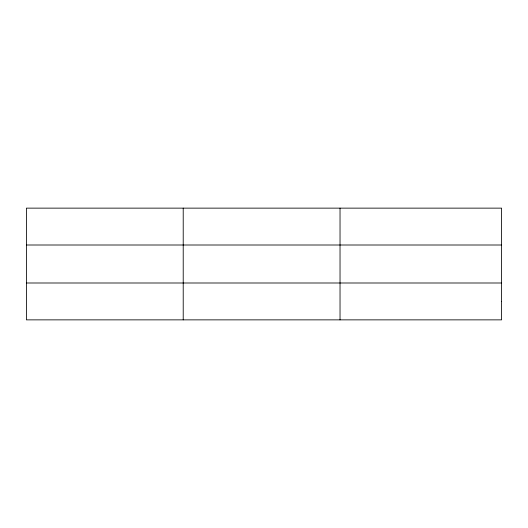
<?xml version="1.0" encoding="UTF-8"?>
<svg xmlns="http://www.w3.org/2000/svg" width="528" height="528" viewBox="0 0 528 528"><rect width="100%" height="100%" fill="white"/><g stroke="black" fill="none" stroke-linecap="round" stroke-linejoin="round"><path stroke-width="0.79" d="M183.216 319.862L183.216 208.138M340.032 319.862L340.032 208.138M26.4 245.005L501.6 245.005M26.4 282.995L501.6 282.995M501.6 301.429L501.6 319.862L26.4 319.862L26.4 208.138L501.6 208.138L501.6 301.429"/></g></svg>
